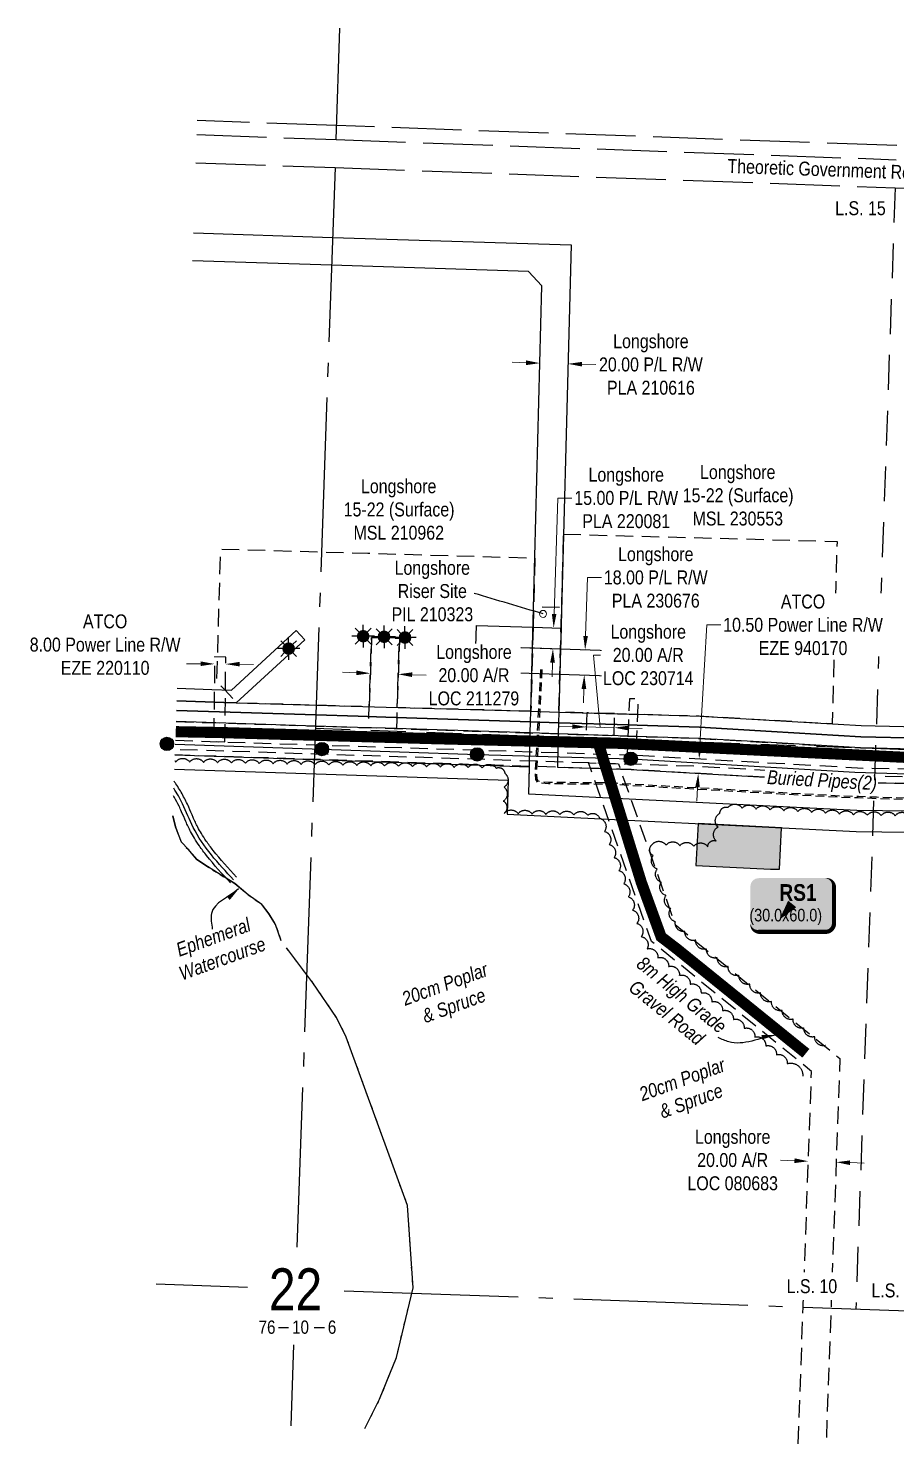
# Model space of a CAD drawing. Extents: x 343244 to 347193, y 6164130 to 6166989.
# Drawn here: x 344742 to 345364, y 6164146 to 6165161 of the extents above; entities that cross this region are included whole.
import ezdxf
from ezdxf.enums import TextEntityAlignment as Align

# ---------------------------------------------------------------- set-up
doc = ezdxf.new("R2010")
doc.units = 0
doc.header["$LTSCALE"] = 5
doc.header["$PDSIZE"] = 0.5
for name, pattern in [('0', [1, 1, 0]), ('foc-ACCESSROAD', [3.75, 2.5, -1.25]), ('foc-FLOWLINE', [3.75, 2.5, -1.25]), ('foc-LSD', [8, 5, -3]), ('foc-QUARTERLINE', [33, 25, -3, 2, -3]), ('foc-TOPO-ephemeral', [6.25, 3.125, -0.625, 0.625, -0.625, 0.625, -0.625]), ('foc-UNSURVEYED', [12.5, 10, -2.5]), ('foc-WHEELTRACKS', [2, 0.4, -1.6]), ('POWERLINE5', [7.8, 2.4, -0.6, 0.6, -0.6, 0.6, -0.6, 2.4]), ('UG_PIPE', [1.875, 1.25, -0.625])]:
    doc.linetypes.add(name, pattern=pattern)
doc.layers.get('Defpoints').update_dxf_attribs({"color": 9})
for name, color, linetype in [('10', 1, 'Continuous'), ('9', 3, 'Continuous'), ('AS-PIPE-UG', 44, 'UG_PIPE'), ('AS-PIPE-UG-T', 44, 'Continuous'), ('AS-POWER', 104, 'foc-POWER'), ('AS-POWER-EXISTING', 72, 'POWERLINE5'), ('AS-ROADS', 254, 'Continuous'), ('C-RW', 13, 'Continuous'), ('F-AR', 190, 'foc-ACCESSROAD'), ('F-EZE', 190, 'foc-FLOWLINE'), ('F-RW', 190, 'Continuous'), ('F-WS', 190, 'foc-ACCESSROAD'), ('F-WS-S', 190, 'Continuous'), ('L-QSEC', 8, 'foc-QUARTERLINE'), ('L-ROAD-T', 7, 'Continuous'), ('L-SECLBL', 7, 'Continuous'), ('L-SECTION-LSD', 7, 'foc-LSD'), ('L-USEC', 7, 'foc-UNSURVEYED'), ('P-TEMP-BLOCKS', 250, 'Continuous'), ('P-TEMP-H', 41, 'Continuous'), ('P-TEMP_LOG DECK', 46, 'Continuous'), ('T-BUSH', 110, '0'), ('T-BUSH-T', 110, 'Continuous'), ('T-DRAW', 143, 'foc-TOPO-ephemeral'), ('T-WATER-P3', 160, 'foc-WHEELTRACKS'), ('T-WATER-T', 170, 'Continuous')]:
    doc.layers.add(name, color=color, linetype=linetype)
for name, color, linetype, lineweight in [('AS-GENERAL', 48, 'Continuous', 18), ('F-AR-T', 190, 'Continuous', 9), ('F-EZE-T', 190, 'Continuous', 9), ('F-RW-T', 190, 'Continuous', 9), ('F-WS-T', 190, 'Continuous', 9)]:
    doc.layers.add(name, color=color, linetype=linetype, lineweight=lineweight)
doc.styles.add('100L', font='ARIALN.TTF', dxfattribs={"height": 11})
doc.styles.add('175L', font='ARIALN.TTF', dxfattribs={"height": 20})
doc.styles.add('80', font='ARIALN.TTF', dxfattribs={"height": 10})
doc.styles.add('80CG', font='ARIALN.TTF', dxfattribs={"height": 10})
doc.styles.add('80L', font='ARIALN.TTF', dxfattribs={"height": 10})
doc.styles.add('BOLD', font='ARIALNB.TTF')
doc.styles.add('foc-LtypeFont', font='ARIALN.TTF', dxfattribs={"height": 7.35})
doc.styles.add('SIMPLEX', font='ARIALN.TTF')
doc.linetypes.add('foc-POWER', pattern='A,6,-1,["P",foc-LtypeFont,S=0.2,R=0,X=-0.625,Y=-0.75],-1.24,4', length=12.24)
doc.linetypes.add('foc-TOPO-flowdirection-NOLINE', pattern='A,0,[">",foc-LtypeFont,S=0.3,R=0,X=0,Y=-0.945],-20,[">",foc-LtypeFont,S=0.3,R=0,X=0,Y=-0.945],0', length=20)
doc.dimstyles.new('Compass 5 000', dxfattribs={"dimscale": 5, "dimtxt": 9, "dimasz": 2, "dimexe": 0.2, "dimexo": 0.0625, "dimgap": 0.5, "dimtad": 0, "dimtih": 1, "dimtoh": 1, "dimzin": 0, "dimdsep": 46, "dimtxsty": '80CG', "dimcen": 0.1, "dimse1": 1, "dimse2": 1, "dimclrd": 256, "dimclrt": 256, "dimaunit": 1, "dimadec": 4, "dimazin": 0, "dimtfac": 0.06, "dimtofl": 0, "dimtmove": 0, "dimatfit": 1, "dimfxl": 0.2, "dimtolj": 1, "dimtzin": 0, "dimlwd": -1, "dimarcsym": 0})

# ---------------------------------------------------------------- blocks, each defined once
blk = doc.blocks.new('L-SECLBL')
at = {"layer": '9', "color": 7}
for p, q in [((-5.1, -27.8), (-12.3, -27.8)), ((20.7, -27.8), (13.5, -27.8))]:
    blk.add_line(p, q, dxfattribs=at)
at = {"layer": '10', "color": 2, "style": 'SIMPLEX'}
blk.add_attdef('SEC', text='', height=30, dxfattribs=at).set_placement((0, 0), align=Align.MIDDLE)
at = {"layer": '10', "color": 5, "style": '80L'}
blk.add_attdef('TWP', text='', height=9.5, dxfattribs=at).set_placement((-14.4, -27.4), align=Align.MIDDLE_RIGHT)
blk.add_attdef('RGE', text='', height=9.5, dxfattribs=at).set_placement((3.6, -27.4), align=Align.MIDDLE_CENTER)
blk.add_attdef('MER', text='', height=9.5, dxfattribs=at).set_placement((23.2, -27.4), align=Align.MIDDLE_LEFT)
blk = doc.blocks.new('POWERPOLE')
h = blk.add_hatch(color=255)
edge = h.paths.add_edge_path()
edge.add_arc((0, 0), 0.96, 0, 360)
at = {"linetype": 'Continuous'}
for p, q in [((0.68, -0.68), (-0.68, 0.68)), ((-0.68, -0.68), (0.68, 0.68))]:
    blk.add_line(p, q, dxfattribs=at)
blk.add_circle((0, 0), 0.96, dxfattribs=at)
blk = doc.blocks.new('*U450')
h = blk.add_hatch(color=191)
edge = h.paths.add_edge_path()
edge.add_line((-24, -20), (24, -20))
edge.add_arc((24, -14), 6, 270, 360)
edge.add_line((30, -14), (30, 12.5))
edge.add_arc((24, 12.5), 6, 0, 90)
edge.add_line((24, 18.5), (-24, 18.5))
edge.add_arc((-24, 12.5), 6, 90, 180)
edge.add_line((-30, 12.5), (-30, -14))
edge.add_arc((-24, -14), 6, 180, 270)
at = {"color": 250, "flags": 128}
blk.add_lwpolyline([(-24, -20, 3, 3, 0), (24, -20, 3, 3, 0.414214), (30, -14, 3, 3, 0), (30, 12.5, 3, 0, 0.414214), (24, 18.5, 0, 0, 0), (-24, 18.5, 0, 0, 0.414214), (-30, 12.5, 0, 0, 0), (-30, -14, 0, 3, 0.414214)], format="xyseb", close=True, dxfattribs=at)
at = {"flags": 128}
blk.add_lwpolyline([(-9.2, -11.3, 0, 7.5, 0), (0, 0, 0, 0, 0)], format="xyseb", dxfattribs=at)
at = {"color": 250}
for tag, p, height, style in [('TEMP_AREA_W1_001', (-9.2, 2.2), 12, 'BOLD'), ('ENTER_TEXT_001', (-30.7, -12.5), 9, '80')]:
    blk.add_attdef(tag, p, '', height=height, dxfattribs=dict(at, style=style))
blk = doc.blocks.new('*D565')
at = {"layer": 'Defpoints', "color": 0, "transparency": 16777216}
for p in [(345301.9, 6164358.7), (345321.9, 6164358), (345301.6, 6164349)]:
    blk.add_point(p, dxfattribs=at)
at = {"layer": 'F-AR-T', "transparency": 16777216}
for p, q in [((345291.6, 6164349.4), (345281.6, 6164349.8)), ((345331.6, 6164348), (345341.6, 6164347.6))]:
    blk.add_line(p, q, dxfattribs=at)
for points in [[(345291.7, 6164351.1), (345291.6, 6164347.7), (345301.6, 6164349)], [(345331.6, 6164349.6), (345331.5, 6164346.3), (345321.6, 6164348.3)]]:
    blk.add_solid(points, dxfattribs=at)
at = {"layer": 'F-AR-T', "transparency": 16777216, "insert": (345247.3, 6164349.8), "char_height": 10, "attachment_point": 5, "style": '80CG'}
blk.add_mtext('\\A1;Longshore\\P20.00 A/R\\PLOC 080683', dxfattribs=at)
blk = doc.blocks.new('*D726')
at = {"layer": 'Defpoints', "color": 0, "transparency": 16777216}
for p in [(344875.4, 6164705.6), (344875.4, 6164701.7), (344883.4, 6164701.6)]:
    blk.add_point(p, dxfattribs=at)
at = {"layer": 'F-EZE-T', "transparency": 16777216}
for p, q in [((344865.4, 6164705.7), (344855.4, 6164705.8)), ((344893.4, 6164705.4), (344903.4, 6164705.3))]:
    blk.add_line(p, q, dxfattribs=at)
for points in [[(344865.5, 6164707.4), (344865.4, 6164704.1), (344875.4, 6164705.6)], [(344893.5, 6164707.1), (344893.4, 6164703.8), (344883.4, 6164705.5)]]:
    blk.add_solid(points, dxfattribs=at)
at = {"layer": 'F-EZE-T', "transparency": 16777216, "insert": (344796.9, 6164719.4), "char_height": 10, "attachment_point": 5, "style": '80CG', "bg_fill": 3, "box_fill_scale": 1.1, "bg_fill_color": 256, "bg_fill_true_color": 13158600, "bg_fill_transparency": 0}
blk.add_mtext('\\A1;ATCO\\P8.00 Power Line R/W\\PEZE 220110', dxfattribs=at)
blk = doc.blocks.new('*D788')
at = {"layer": 'Defpoints', "color": 0, "transparency": 16777216}
for p in [(345223.2, 6164637.6), (345247.8, 6164636.2), (345247.2, 6164625.7)]:
    blk.add_point(p, dxfattribs=at)
at = {"layer": 'F-EZE-T', "transparency": 16777216}
for p, q in [((345223.8, 6164647.6), (345228.7, 6164733.6)), ((345228.7, 6164733.6), (345238.7, 6164733.6)), ((345222.1, 6164617.1), (345221.5, 6164607.1))]:
    blk.add_line(p, q, dxfattribs=at)
for points in [[(345222.1, 6164647.7), (345225.5, 6164647.5), (345223.2, 6164637.6)], [(345220.4, 6164617.2), (345223.7, 6164617), (345222.6, 6164627.1)]]:
    blk.add_solid(points, dxfattribs=at)
at = {"layer": 'F-EZE-T', "transparency": 16777216, "insert": (345297.8, 6164733.6), "char_height": 10, "attachment_point": 5, "style": '80CG', "bg_fill": 3, "box_fill_scale": 1.1, "bg_fill_color": 256, "bg_fill_true_color": 13158600, "bg_fill_transparency": 0}
blk.add_mtext('\\A1;ATCO\\P10.50 Power Line R/W\\PEZE 940170', dxfattribs=at)
blk = doc.blocks.new('*D863')
at = {"layer": 'Defpoints', "color": 0, "transparency": 16777216}
for p in [(345109, 6164924.3), (345129.1, 6164920.8), (345129.2, 6164923.7)]:
    blk.add_point(p, dxfattribs=at)
at = {"layer": 'F-RW-T', "transparency": 16777216}
for p, q in [((345099, 6164921.6), (345089, 6164921.9)), ((345139.1, 6164920.5), (345149.1, 6164920.3))]:
    blk.add_line(p, q, dxfattribs=at)
for points in [[(345099, 6164923.3), (345098.9, 6164919.9), (345109, 6164921.3)], [(345139.2, 6164922.2), (345139.1, 6164918.9), (345129.1, 6164920.8)]]:
    blk.add_solid(points, dxfattribs=at)
at = {"layer": 'F-RW-T', "transparency": 16777216, "insert": (345188.6, 6164920.3), "char_height": 10, "attachment_point": 5, "style": '80CG'}
blk.add_mtext('\\A1;Longshore\\P20.00 P/L R/W\\PPLA 210616', dxfattribs=at)
blk = doc.blocks.new('*D864')
at = {"layer": 'Defpoints', "color": 0, "transparency": 16777216}
for p in [(345118.8, 6164731.4), (345118.3, 6164716.4), (345118.3, 6164716.4)]:
    blk.add_point(p, dxfattribs=at)
at = {"layer": 'F-RW-T', "transparency": 16777216}
for p, q in [((345119.1, 6164741.4), (345121.8, 6164824.6)), ((345121.8, 6164824.6), (345131.8, 6164824.6)), ((345118, 6164706.4), (345117.7, 6164696.4))]:
    blk.add_line(p, q, dxfattribs=at)
for points in [[(345117.5, 6164741.5), (345120.8, 6164741.3), (345118.8, 6164731.4)], [(345116.3, 6164706.5), (345119.7, 6164706.4), (345118.3, 6164716.4)]]:
    blk.add_solid(points, dxfattribs=at)
at = {"layer": 'F-RW-T', "transparency": 16777216, "insert": (345170.9, 6164824.6), "char_height": 10, "attachment_point": 5, "style": '80CG'}
blk.add_mtext('\\A1;Longshore\\P15.00 P/L R/W\\PPLA 220081 ', dxfattribs=at)
blk = doc.blocks.new('GAS')
h = blk.add_hatch(color=255)
h.dxf.hatch_style = 1
edge = h.paths.add_edge_path()
edge.add_arc((0, 0), 0.9, 0, 360)
for p, q in [((-0.81, 0), (-1.62, 0)), ((-0.57, 0.57), (-1.14, 1.14)), ((0, 0.81), (0, 1.62)), ((0.57, 0.57), (1.14, 1.14)), ((1.62, 0), (0.81, 0)), ((-0.57, -0.57), (-1.14, -1.14)), ((0, -0.81), (0, -1.62)), ((1.14, -1.14), (0.57, -0.57))]:
    blk.add_line(p, q)
blk.add_circle((0, 0), 0.8)
blk = doc.blocks.new('*D513')
at = {"layer": 'Defpoints', "color": 0, "transparency": 16777216}
for p in [(344987.7, 6164713.1), (345007.7, 6164712.4), (345007.3, 6164698.2)]:
    blk.add_point(p, dxfattribs=at)
at = {"layer": 'F-AR-T', "transparency": 16777216}
for p, q in [((344977.3, 6164699.3), (344967.3, 6164699.6)), ((345017.3, 6164697.9), (345027.2, 6164697.5))]:
    blk.add_line(p, q, dxfattribs=at)
for points in [[(344977.3, 6164700.9), (344977.2, 6164697.6), (344987.3, 6164698.9)], [(345017.3, 6164699.6), (345017.2, 6164696.2), (345007.3, 6164698.2)]]:
    blk.add_solid(points, dxfattribs=at)
at = {"layer": 'F-AR-T', "transparency": 16777216, "insert": (345061.6, 6164697.5), "char_height": 10, "attachment_point": 5, "style": '80CG', "bg_fill": 3, "box_fill_scale": 1.1, "bg_fill_color": 256, "bg_fill_true_color": 13158600, "bg_fill_transparency": 0}
blk.add_mtext('\\A1;Longshore\\P20.00 A/R\\PLOC 211279', dxfattribs=at)
blk = doc.blocks.new('*D514')
at = {"layer": 'Defpoints', "color": 0, "transparency": 16777216}
for p in [(345142.5, 6164667.6), (345162.5, 6164667.1), (345162.3, 6164659.9)]:
    blk.add_point(p, dxfattribs=at)
at = {"layer": 'F-AR-T', "transparency": 16777216}
for p, q in [((345152.3, 6164660.1), (345147.4, 6164712)), ((345147.4, 6164712), (345152.4, 6164712)), ((345132.3, 6164660.7), (345122.3, 6164660.9)), ((345142.3, 6164660.4), (345162.3, 6164659.9)), ((345172.3, 6164659.6), (345182.3, 6164659.4))]:
    blk.add_line(p, q, dxfattribs=at)
for points in [[(345132.3, 6164662.3), (345132.2, 6164659), (345142.3, 6164660.4)], [(345172.3, 6164661.3), (345172.2, 6164658), (345162.3, 6164659.9)]]:
    blk.add_solid(points, dxfattribs=at)
at = {"layer": 'F-AR-T', "transparency": 16777216, "insert": (345186.7, 6164712), "char_height": 10, "attachment_point": 5, "style": '80CG', "bg_fill": 3, "box_fill_scale": 1.1, "bg_fill_color": 256, "bg_fill_true_color": 13158600, "bg_fill_transparency": 0}
blk.add_mtext('\\A1;Longshore\\P20.00 A/R\\PLOC 230714', dxfattribs=at)
blk = doc.blocks.new('*D515')
at = {"layer": 'Defpoints', "color": 0, "transparency": 16777216}
for p in [(345140.4, 6164715.7), (345141.4, 6164715.7), (345139.9, 6164697.7)]:
    blk.add_point(p, dxfattribs=at)
at = {"layer": 'F-RW-T', "transparency": 16777216}
for p, q in [((345141.7, 6164725.7), (345143.1, 6164767.6)), ((345143.1, 6164767.6), (345153.1, 6164767.6)), ((345140.5, 6164687.7), (345140.2, 6164677.7))]:
    blk.add_line(p, q, dxfattribs=at)
for points in [[(345140.1, 6164725.7), (345143.4, 6164725.6), (345141.4, 6164715.7)], [(345138.8, 6164687.7), (345142.2, 6164687.6), (345140.8, 6164697.7)]]:
    blk.add_solid(points, dxfattribs=at)
at = {"layer": 'F-RW-T', "transparency": 16777216, "insert": (345192.1, 6164767.6), "char_height": 10, "attachment_point": 5, "style": '80CG'}
blk.add_mtext('\\A1;Longshore\\P18.00 P/L R/W\\PPLA 230676', dxfattribs=at)

msp = doc.modelspace()

# ---------------------------------------------------------------- hatches: boundary and pattern name
at = {"layer": 'P-TEMP-H'}
h = msp.add_hatch(color=256, dxfattribs=at)
h.dxf.hatch_style = 1
h.paths.add_polyline_path([(345220.953, 6164561.131), (345274.482, 6164558.47), (345280.874, 6164558.358), (345282.353, 6164588.108), (345222.442, 6164591.087)])

# ---------------------------------------------------------------- linework, layer by layer
at = {"layer": 'AS-PIPE-UG', "flags": 128}
for points in [[(345109.369, 6164701.626), (345106.098, 6164639.201), (345105.455, 6164629.127), (345105.726, 6164622.671), (345106.985, 6164620.884), (345109.887, 6164620.336), (345115.07, 6164619.873), (345159.448, 6164619.461), (345323.843, 6164610.108), (345337.465, 6164609.818), (345350.579, 6164609.202), (345421.543, 6164607.25), (345508.121, 6164605.761), (345602.518, 6164597.945), (345620.97, 6164597.53), (345754.544, 6164604.221), (345777.538, 6164603.396)], [(345110.368, 6164701.574), (345107.096, 6164639.143), (345106.456, 6164629.116), (345106.713, 6164623.007), (345107.569, 6164621.791), (345110.025, 6164621.327), (345115.119, 6164620.872), (345159.481, 6164620.46), (345323.882, 6164611.107), (345337.499, 6164610.817), (345350.616, 6164610.201), (345421.565, 6164608.25), (345508.171, 6164606.76), (345602.571, 6164598.944), (345620.956, 6164598.53), (345754.537, 6164605.222), (345777.574, 6164604.395), (345849.179, 6164602.679), (345850.937, 6164602.444)]]:
    msp.add_lwpolyline(points, dxfattribs=at)
at = {"layer": 'AS-POWER', "flags": 128}
msp.add_lwpolyline([(344847.278, 6164648.097), (344952.513, 6164644.566), (345063.891, 6164640.749), (345174.191, 6164637.614), (345334.966, 6164627.931), (345502.79, 6164622.644), (345620.021, 6164611.619)], dxfattribs=at)
at = {"layer": 'AS-ROADS', "const_width": 7.998, "flags": 128}
for points in [[(344847.593, 6164657.033), (344881.088, 6164656.378), (345031.174, 6164652.074), (345164.793, 6164648.736), (345380.23, 6164638.186)], [(345150.765, 6164649.087), (345181.719, 6164548.987), (345195.936, 6164509.934), (345207.405, 6164501.138), (345299.848, 6164426.414)], [(345181.719, 6164548.987), (345153.809, 6164639.243)]]:
    msp.add_lwpolyline(points, dxfattribs=at)
at = {"layer": 'Defpoints', "color": 4}
msp.add_open_spline([(344889.083, 6164550.746), (344878.123, 6164562.553), (344862.911, 6164578.941), (344853.636, 6164603.744), (344848.526, 6164612.905), (344846.164, 6164616.506)], degree=3, knots=[0, 0, 0, 0, 47.56050515, 66.01108557, 78.89977751, 78.89977751, 78.89977751, 78.89977751], dxfattribs=at)
at = {"layer": 'Defpoints'}
for points, knots in [([(344891.281, 6164552.786), (344885.409, 6164559.113), (344879.591, 6164565.385), (344872.678, 6164574.13), (344871.014, 6164576.355), (344868.228, 6164580.378), (344867.068, 6164582.158), (344865.047, 6164585.502), (344864.166, 6164587.058), (344862.749, 6164589.762), (344862.189, 6164590.9), (344861.096, 6164593.222), (344860.566, 6164594.404), (344858.99, 6164597.992), (344857.961, 6164600.443), (344856.23, 6164604.341), (344855.569, 6164605.784), (344854.173, 6164608.647), (344853.442, 6164610.064), (344851.148, 6164614.263), (344849.484, 6164616.994), (344847.241, 6164620.276), (344846.795, 6164620.909), (344846.341, 6164621.538)], [0, 0, 0, 0, 25.49070177, 25.49070177, 34.03383785, 34.03383785, 40.63930331, 40.63930331, 46.22984107, 46.22984107, 50.20056809, 50.20056809, 54.17129512, 54.17129512, 62.11274917, 62.11274917, 66.74574625, 66.74574625, 71.37874333, 71.37874333, 80.6447375, 80.6447375, 82.885502, 82.885502, 82.885502, 82.885502]), ([(344886.885, 6164548.705), (344881.014, 6164555.03), (344875.089, 6164561.409), (344867.94, 6164570.449), (344866.228, 6164572.737), (344863.327, 6164576.914), (344862.107, 6164578.779), (344860.002, 6164582.245), (344859.097, 6164583.83), (344857.62, 6164586.615), (344857.026, 6164587.802), (344855.892, 6164590.181), (344855.35, 6164591.374), (344853.766, 6164594.952), (344852.765, 6164597.332), (344851.149, 6164601.014), (344850.549, 6164602.347), (344848.909, 6164605.799), (344847.82, 6164607.898), (344846.43, 6164610.346), (344846.203, 6164610.737), (344845.974, 6164611.127)], [0, 0, 0, 0, 25.48148914, 25.48148914, 33.88502823, 33.88502823, 40.43462896, 40.43462896, 45.7815844, 45.7815844, 49.64155332, 49.64155332, 53.50152225, 53.50152225, 61.2214601, 61.2214601, 65.68482719, 65.68482719, 72.98643868, 72.98643868, 74.38504622, 74.38504622, 74.38504622, 74.38504622])]:
    msp.add_open_spline(points, degree=3, knots=knots, dxfattribs=at)
at = {"layer": 'F-AR', "flags": 128}
for points in [[(345123.746, 6164716.243), (345103.633, 6164716.896), (345104.414, 6164746.848), (345124.532, 6164746.234), (345123.746, 6164716.243)], [(344998.071, 6164659.462), (344986.006, 6164659.849), (344986.209, 6164666.929), (344986.235, 6164667.847), (344986.437, 6164674.923), (344988.144, 6164724.606), (345008.148, 6164723.985), (345006.429, 6164674.35), (345006.226, 6164667.204), (345006.202, 6164666.36), (345006, 6164659.207), (344998.071, 6164659.462)]]:
    msp.add_lwpolyline(points, close=True, dxfattribs=at)
for points in [[(344847.849, 6164664.289), (344947.773, 6164661.081), (344978.091, 6164660.107), (344998.072, 6164659.466), (345172.34, 6164653.865), (345178.335, 6164653.672), (345223.143, 6164652.234), (345274.922, 6164649.183), (345338.924, 6164645.413), (345424.77, 6164643.408), (345501.249, 6164641.626), (345507.249, 6164641.485), (345717.737, 6164636.585), (345723.739, 6164636.445), (345752.07, 6164635.786), (345782.232, 6164635.082), (345782.233, 6164635.082)], [(345781.528, 6164614.979), (345781.526, 6164614.979), (345751.365, 6164615.682), (345633.984, 6164618.414), (345606.695, 6164619.05), (345338.097, 6164625.311), (345222.228, 6164632.139), (345165.315, 6164633.966), (345143.865, 6164634.654), (344997.425, 6164639.361), (344977.444, 6164640.003), (344947.064, 6164640.979), (344847.14, 6164644.19)], [(345294.373, 6164146.465), (345297.868, 6164244.374), (345303.903, 6164413.416), (345251.406, 6164456.059), (345189.007, 6164506.695), (345152.443, 6164610.34), (345145.243, 6164630.752), (345143.865, 6164634.655), (345165.315, 6164633.966), (345166.692, 6164630.062), (345174.06, 6164609.176), (345205.988, 6164518.669), (345264.01, 6164471.585), (345324.244, 6164422.656), (345317.854, 6164243.658), (345314.359, 6164145.764)]]:
    msp.add_lwpolyline(points, dxfattribs=at)
at = {"layer": 'F-EZE', "flags": 128}
msp.add_lwpolyline([(344882.834, 6164649.864), (344883.496, 6164710.525), (344875.498, 6164710.612), (344874.837, 6164649.951)], close=True, dxfattribs=at)
for points in [[(344847.375, 6164650.835), (344947.299, 6164647.621), (345101.697, 6164642.655), (345121.799, 6164642.009), (345171.771, 6164640.402), (345172.34, 6164653.865), (345172.677, 6164661.857), (345173.006, 6164669.652), (345173.48, 6164680.865), (345179.473, 6164680.611), (345179.003, 6164669.483), (345178.673, 6164661.664), (345178.335, 6164653.672), (345177.764, 6164640.137), (345340.979, 6164630.934), (345500.589, 6164628.909), (345501.249, 6164641.626), (345501.664, 6164649.617), (345502.078, 6164657.607), (345502.652, 6164668.663), (345508.643, 6164668.353), (345508.078, 6164657.468), (345507.664, 6164649.477), (345507.249, 6164641.486), (345506.579, 6164628.586), (345606.696, 6164619.052), (345622.08, 6164617.588), (345638.333, 6164618.313), (345718.162, 6164621.876), (345717.786, 6164636.591), (345717.611, 6164644.592), (345717.472, 6164652.597), (345717.422, 6164661.057), (345723.419, 6164661.171), (345723.474, 6164652.457), (345723.613, 6164644.452), (345723.788, 6164636.451), (345724.16, 6164621.981), (345751.557, 6164621.162), (345781.711, 6164620.26), (345781.713, 6164620.26)], [(345781.345, 6164609.763), (345781.344, 6164609.763), (345751.189, 6164610.664), (345746.232, 6164610.812), (345721.135, 6164611.562), (345623.929, 6164605.29), (345623.894, 6164602.044), (345617.897, 6164602.108), (345617.931, 6164605.355), (345503.046, 6164618.379), (345343.615, 6164620.343), (345343.515, 6164617.281), (345337.52, 6164617.475), (345337.619, 6164620.538), (345174.326, 6164629.817), (345166.692, 6164630.062), (345145.243, 6164630.752), (345121.524, 6164631.508), (345101.424, 6164632.161), (344946.929, 6164637.13), (344847.005, 6164640.343)]]:
    msp.add_lwpolyline(points, dxfattribs=at)
at = {"layer": 'F-RW', "flags": 128}
for points in [[(344860.205, 6165014.67), (344960.131, 6165011.516), (345131.348, 6165006.112), (345122.561, 6164671.078), (345122.362, 6164663.472), (345122.152, 6164655.478), (345121.799, 6164642.009), (345121.625, 6164635.369), (345121.524, 6164631.508), (345145.243, 6164630.752), (345166.692, 6164630.062), (345174.326, 6164629.817), (345337.619, 6164620.538), (345340.344, 6164620.383), (345343.615, 6164620.343), (345503.046, 6164618.379), (345617.931, 6164605.355), (345620.472, 6164605.067), (345623.929, 6164605.29), (345721.135, 6164611.562), (345746.232, 6164610.812), (345751.189, 6164610.664), (345781.344, 6164609.763), (345781.345, 6164609.763)], [(345780.648, 6164589.892), (345780.647, 6164589.892), (345750.49, 6164590.735), (345720.356, 6164591.577), (345616.747, 6164584.864), (345501.93, 6164598.392), (345336.353, 6164600.439), (345100.902, 6164612.144), (345101.424, 6164632.161), (345101.524, 6164636.015), (345101.697, 6164642.655), (345102.048, 6164656.124), (345102.257, 6164664.118), (345102.453, 6164671.647), (345110.409, 6164976.756), (345100.73, 6164987.066), (344959.426, 6164991.526), (344859.5, 6164994.681)], [(344848.691, 6164688.178), (344873.467, 6164687.273), (344887.521, 6164686.76), (344934.12, 6164729.661), (344940.21, 6164722.99), (344890.891, 6164677.632), (344882.125, 6164677.953), (344848.374, 6164679.191)], [(344848.374, 6164679.191), (344882.125, 6164677.953), (344890.891, 6164677.632), (344948.3, 6164676.009), (344998.63, 6164674.584), (345102.453, 6164671.647), (345122.561, 6164671.078), (345173.006, 6164669.652), (345179.003, 6164669.483), (345223.871, 6164668.215), (345339.582, 6164661.398), (345502.078, 6164657.607), (345508.078, 6164657.468), (345717.472, 6164652.597), (345723.474, 6164652.457), (345752.631, 6164651.773), (345782.792, 6164651.07), (345782.793, 6164651.07)], [(345782.233, 6164635.082), (345782.232, 6164635.082), (345752.07, 6164635.786), (345723.739, 6164636.445), (345717.737, 6164636.585), (345507.249, 6164641.487), (345501.249, 6164641.626), (345424.77, 6164643.409), (345338.924, 6164645.413), (345274.922, 6164649.183), (345223.143, 6164652.234), (345178.335, 6164653.672), (345172.34, 6164653.865), (345122.152, 6164655.478), (345102.048, 6164656.124), (344998.072, 6164659.466), (344978.091, 6164660.107), (344947.774, 6164661.081), (344847.849, 6164664.29)], [(344848.131, 6164672.283), (344948.056, 6164669.075), (344978.386, 6164668.1), (344998.367, 6164667.457), (345102.257, 6164664.118), (345122.362, 6164663.472), (345172.677, 6164661.857), (345178.673, 6164661.664), (345223.507, 6164660.225), (345275.196, 6164657.179), (345339.254, 6164653.405), (345425.044, 6164651.405), (345501.664, 6164649.618), (345507.664, 6164649.478), (345717.586, 6164644.589), (345723.588, 6164644.449), (345752.35, 6164643.78), (345782.512, 6164643.077), (345782.513, 6164643.077)], [(345782.513, 6164643.077), (345782.512, 6164643.077), (345752.351, 6164643.78), (345723.613, 6164644.452), (345717.611, 6164644.592), (345507.664, 6164649.477), (345501.664, 6164649.617), (345425.044, 6164651.403), (345339.254, 6164653.405), (345275.196, 6164657.178), (345223.507, 6164660.225), (345178.673, 6164661.664), (345172.677, 6164661.857), (345122.362, 6164663.472), (345102.257, 6164664.118), (344998.367, 6164667.457), (344978.386, 6164668.099), (344948.055, 6164669.075), (344848.131, 6164672.283)]]:
    msp.add_lwpolyline(points, dxfattribs=at)
for points in [[(345103.633, 6164716.889), (345062.853, 6164718.195), (345063.333, 6164733.183), (345104.024, 6164731.879), (345124.155, 6164731.234), (345123.746, 6164716.243), (345103.633, 6164716.889)], [(345058.041, 6164700.344), (345158.896, 6164697.112), (345159.472, 6164715.101), (345058.617, 6164718.33)]]:
    msp.add_lwpolyline(points, close=True, dxfattribs=at)
at = {"layer": 'F-WS', "flags": 128}
for points in [[(345125.907, 6164798.647), (345322.176, 6164793.5), (345318.744, 6164662.625), (345223.265, 6164668.073), (345122.561, 6164671.078)], [(345104.024, 6164731.879), (345103.632, 6164716.89), (345102.452, 6164671.644), (345006.429, 6164674.35), (345008.148, 6164723.985), (344988.144, 6164724.606), (344986.437, 6164674.929), (344948.3, 6164676.009), (344891.725, 6164677.608), (344891.324, 6164678.03), (344882.896, 6164686.929), (344877.069, 6164693.081), (344879.825, 6164788.026), (344952.177, 6164785.948), (344985.504, 6164784.99), (345105.319, 6164781.571), (345104.414, 6164746.848), (345104.024, 6164731.879)]]:
    msp.add_lwpolyline(points, close=True, dxfattribs=at)
at = {"layer": 'F-WS'}
msp.add_lwpolyline([(345142.141, 6164654.954), (345162.129, 6164654.43), (345162.538, 6164670.03), (345142.55, 6164670.554)], close=True, dxfattribs=at)
at = {"layer": 'L-QSEC'}
for p, q in [((344962.601, 6165081.58), (344965.417, 6165161.394)), ((344961.893, 6165061.482), (344934.597, 6164287.416)), ((344833.628, 6164261.007), (344899.108, 6164258.664)), ((344968.338, 6164256.186), (345737.789, 6164228.649)), ((344932.13, 6164217.47), (344930.077, 6164159.246))]:
    msp.add_line(p, q, dxfattribs=at)
at = {"layer": 'L-USEC'}
for p, q in [((344962.956, 6165091.63), (344863.044, 6165095.201)), ((344962.956, 6165091.63), (344863.044, 6165095.201)), ((345365.003, 6165077.261), (344962.956, 6165091.63)), ((345365.003, 6165077.261), (344962.956, 6165091.63)), ((344862.69, 6165085.151), (344962.611, 6165081.579)), ((344862.69, 6165085.151), (344962.611, 6165081.579)), ((344962.611, 6165081.579), (345364.661, 6165067.21)), ((344962.611, 6165081.579), (345364.661, 6165067.21)), ((344861.981, 6165065.051), (344961.893, 6165061.48)), ((344861.981, 6165065.051), (344961.893, 6165061.48)), ((344961.893, 6165061.48), (345363.943, 6165047.111)), ((344961.893, 6165061.48), (345363.943, 6165047.111)), ((345363.943, 6165047.111), (345765.993, 6165032.742)), ((345363.943, 6165047.111), (345765.993, 6165032.742))]:
    msp.add_line(p, q, dxfattribs=at)
at = {"layer": 'P-TEMP_LOG DECK'}
msp.add_lwpolyline([(345220.953, 6164561.131), (345274.482, 6164558.47), (345280.874, 6164558.358), (345282.353, 6164588.108), (345222.442, 6164591.087), (345220.953, 6164561.131)], close=True, dxfattribs=at)
at = {"layer": 'T-BUSH', "flags": 128}
for points in [[(344846.86, 6164636.242, -0.04512025), (344847.552, 6164635.388, -0.52056705), (344857.548, 6164635.191, -0.52056705), (344867.543, 6164634.993, -0.52056705), (344877.539, 6164634.796, -0.52056705), (344887.535, 6164634.599, -0.52056705), (344897.53, 6164634.401, -0.52056705), (344907.526, 6164634.204, -0.52056705), (344917.521, 6164634.007, -0.52056705), (344927.517, 6164633.81, -0.52056705), (344937.513, 6164633.612, -0.52056705), (344947.508, 6164633.415, -0.52056705), (344957.504, 6164633.218, -0.52056705), (344967.499, 6164633.02, -0.52056705), (344977.495, 6164632.823, -0.52056705), (344987.491, 6164632.626, -0.52056705), (344997.486, 6164632.428, -0.52056705), (345007.482, 6164632.231, -0.52056705), (345017.477, 6164632.034, -0.52056705), (345027.473, 6164631.837, -0.52056705), (345037.469, 6164631.639, -0.52056705), (345047.464, 6164631.442, -0.52056705), (345057.46, 6164631.245, -0.52056705), (345067.455, 6164631.047, -0.52056705), (345077.451, 6164630.85, -0.52056705), (345083.765, 6164627.237, -0.52056705), (345083.213, 6164617.255, -0.52056705), (345082.66, 6164607.273, -0.52056705), (345083.3, 6164598.394, -0.52056705), (345093.295, 6164598.181, -0.52056705), (345103.291, 6164597.967, -0.52056705), (345113.286, 6164597.753, -0.52056705), (345123.281, 6164597.539, -0.52056705), (345133.276, 6164597.326, -0.52056705), (345143.272, 6164597.112, -0.52056705), (345151.854, 6164594.919, -0.52056705), (345155.304, 6164585.535, -0.52056705), (345158.753, 6164576.152, -0.52056705), (345162.202, 6164566.768, -0.52056705), (345165.652, 6164557.384, -0.52056705), (345169.101, 6164548.001, -0.52056705), (345172.429, 6164538.575, -0.52056705), (345175.515, 6164529.066, -0.52056705), (345178.601, 6164519.556, -0.52056705), (345181.688, 6164510.047, -0.52056705), (345185.874, 6164501.29, -0.52056705), (345193.614, 6164494.962, -0.52056705), (345201.354, 6164488.634, -0.52056705), (345209.094, 6164482.306, -0.52056705), (345216.834, 6164475.978, -0.52056705), (345224.574, 6164469.65, -0.52056705), (345232.314, 6164463.322, -0.52056705), (345240.054, 6164456.994, -0.52056705), (345247.794, 6164450.666, -0.52056705), (345255.534, 6164444.338, -0.52056705), (345263.274, 6164438.01, -0.52056705), (345271.014, 6164431.682, -0.52056705), (345278.754, 6164425.354, -0.52056705), (345286.494, 6164419.026, -0.52056705), (345297.618, 6164409.931)], [(345313.994, 6164432.028, -0.52056705), (345306.223, 6164438.318, -0.52056705), (345298.452, 6164444.608, -0.52056705), (345290.681, 6164450.898, -0.52056705), (345282.91, 6164457.188, -0.52056705), (345275.139, 6164463.478, -0.52056705), (345267.368, 6164469.768, -0.52056705), (345259.597, 6164476.057, -0.52056705), (345251.826, 6164482.347, -0.52056705), (345244.055, 6164488.637, -0.52056705), (345236.284, 6164494.927, -0.52056705), (345228.513, 6164501.217, -0.52056705), (345220.742, 6164507.507, -0.52056705), (345212.971, 6164513.797, -0.52056705), (345206.185, 6164520.786, -0.52056705), (345202.811, 6164530.197, -0.52056705), (345199.437, 6164539.608, -0.52056705), (345196.137, 6164549.043, -0.52056705), (345193.177, 6164558.593, -0.52056705), (345190.217, 6164568.142, -0.52056705), (345189.432, 6164576.022, -0.52056705), (345199.422, 6164575.63, -0.52056705), (345209.412, 6164575.238, -0.52056705), (345219.402, 6164574.846, -0.52056705), (345229.392, 6164574.454, -0.52056705), (345235.485, 6164578.689, -0.52056705), (345236.799, 6164588.6, -0.52056705), (345238.113, 6164598.511, -0.52056705), (345244.111, 6164602.743, -0.52056705), (345254.09, 6164602.146, -0.52056705), (345264.07, 6164601.549, -0.52056705), (345274.05, 6164600.952, -0.52056705), (345284.029, 6164600.356, -0.52056705), (345294.009, 6164599.759, -0.52056705), (345303.989, 6164599.162, -0.52056705), (345313.969, 6164598.565, -0.52056705), (345323.948, 6164597.968, -0.52056705), (345333.928, 6164597.372, -0.52056705), (345343.918, 6164597.05, -0.52056705), (345353.914, 6164596.879, -0.52056705), (345363.911, 6164596.709, -0.52056705), (345373.907, 6164596.538, -0.52056705), (345383.903, 6164596.368, -0.52056705), (345393.899, 6164596.197, -0.52056705), (345403.895, 6164596.026, -0.52056705), (345413.891, 6164595.856, -0.52056705), (345417.206, 6164588.396, -0.52056705), (345425.959, 6164586.657, -0.52056705), (345435.948, 6164586.231, -0.52056705), (345445.936, 6164585.805, -0.52056705), (345447.622, 6164595.153, -0.52056705), (345457.619, 6164595.036, -0.52056705), (345467.616, 6164594.918, -0.52056705), (345477.613, 6164594.8, -0.52056705), (345487.61, 6164594.683, -0.52056705), (345497.607, 6164594.565, -0.52056705), (345507.603, 6164594.447, -0.52056705), (345517.594, 6164594.22, -0.52056705), (345527.543, 6164593.235, -0.52056705), (345537.492, 6164592.249, -0.52056705), (345547.441, 6164591.264, -0.52056705), (345557.39, 6164590.279, -0.52056705), (345567.339, 6164589.293, -0.52056705), (345577.287, 6164588.308, -0.52056705), (345587.236, 6164587.323, -0.52056705), (345597.185, 6164586.337, -0.52056705), (345606.721, 6164585.807, -0.52056705), (345606.689, 6164595.805, -0.52056705), (345606.657, 6164605.802, -0.52056705), (345615.889, 6164606.227, -0.52056705), (345625.88, 6164605.867, -0.52056705), (345635.871, 6164605.508, -0.52056705), (345645.862, 6164605.148, -0.52056705), (345655.853, 6164604.788, -0.52056705), (345665.844, 6164604.429, -0.52056705), (345675.821, 6164604.37, -0.52056705), (345685.739, 6164605.629, -0.52056705), (345695.657, 6164606.888, -0.52056705), (345705.575, 6164608.147, -0.52056705), (345715.512, 6164609.165, -0.52056705), (345725.505, 6164609.497, -0.52056705), (345735.497, 6164609.829, -0.52056705), (345745.489, 6164610.161, -0.52056705), (345747.695, 6164604.278, -0.52056705), (345747.746, 6164594.645, -0.52056705), (345750.563, 6164585.052, -0.52056705), (345756.932, 6164580.633, -0.52056705), (345766.896, 6164581.447, -0.52056705), (345776.86, 6164582.262, -0.52056705), (345786.825, 6164583.077, -0.52056705), (345796.789, 6164583.891, -0.52056705), (345806.753, 6164584.706, -0.52056705), (345816.718, 6164585.52, -0.52056705), (345826.682, 6164586.335, -0.52056705), (345836.646, 6164587.15, -0.52056705), (345846.217, 6164586.943, -0.17933997), (345850.362, 6164586.047, -0.17933997)]]:
    msp.add_lwpolyline(points, format="xyb", dxfattribs=at)
at = {"layer": 'T-DRAW', "linetype": 'foc-TOPO-flowdirection-NOLINE', "flags": 128}
msp.add_lwpolyline([(344923.228, 6164507.044), (344919.122, 6164518.677), (344914.425, 6164526.393), (344909.393, 6164533.102), (344899.665, 6164540.147), (344889.936, 6164548.198), (344879.537, 6164554.572), (344870.479, 6164560.275), (344862.763, 6164565.307), (344856.389, 6164572.687), (344851.693, 6164577.719), (344847.332, 6164588.79), (344845.461, 6164596.583)], dxfattribs=at)
at = {"layer": 'T-DRAW', "flags": 128}
msp.add_lwpolyline([(344845.461, 6164596.583), (344847.332, 6164588.79), (344851.693, 6164577.719), (344856.389, 6164572.687), (344862.763, 6164565.307), (344870.479, 6164560.275), (344879.537, 6164554.572), (344889.936, 6164548.198), (344899.665, 6164540.147), (344909.393, 6164533.102), (344914.425, 6164526.393), (344919.122, 6164518.677), (344923.228, 6164507.044)], dxfattribs=at)
at = {"layer": 'T-WATER-P3', "flags": 128}
msp.add_lwpolyline([(344983.4, 6164157.375), (344993.925, 6164178.423), (345005.91, 6164208.386), (345017.896, 6164258.323), (345013.901, 6164317.248), (344969.957, 6164438.094), (344962.966, 6164452.076), (344945.987, 6164477.043), (344923.228, 6164507.044)], dxfattribs=at)
at = {"layer": 'T-WATER-P3', "linetype": 'foc-TOPO-flowdirection-NOLINE', "flags": 128}
msp.add_lwpolyline([(344983.4, 6164157.375), (344993.925, 6164178.423), (345005.91, 6164208.386), (345017.896, 6164258.323), (345013.901, 6164317.248), (344969.957, 6164438.094), (344962.966, 6164452.076), (344945.987, 6164477.043), (344927.27, 6164501.716)], dxfattribs=at)

# ---------------------------------------------------------------- block references
at = {"layer": 'AS-POWER-EXISTING', "color": 3, "xscale": 5.000000000000045, "yscale": 5.000000000000045, "zscale": 5.000000000000045}
for p in [(344841.261, 6164648.299), (344952.513, 6164644.566), (345063.891, 6164640.749), (345174.191, 6164637.614)]:
    msp.add_blockref('POWERPOLE', p, dxfattribs=at)
at = {"layer": 'F-WS-S', "color": 1, "xscale": 4.998775, "yscale": 4.998775, "zscale": 4.998775}
msp.add_blockref('GAS', (344928.586, 6164716.599), dxfattribs=at)
at = {"layer": 'L-SECLBL', "xscale": 0.999755, "yscale": 0.999755, "zscale": 0.999755}
msp.add_blockref('L-SECLBL', (344933.54, 6164257.432), dxfattribs=at).add_auto_attribs({'SEC': '22', 'TWP': '76', 'RGE': '10', 'MER': '6'})
at = {"layer": 'P-TEMP-BLOCKS', "xscale": 0.999755, "yscale": 0.999755, "zscale": 0.999755}
msp.add_blockref('*U450', (345290.013, 6164533.506), dxfattribs=at).add_auto_attribs({'TEMP_AREA_W1_001': 'RS1', 'ENTER_TEXT_001': '(30.0x60.0)'})

# ---------------------------------------------------------------- texts
at = {"layer": 'AS-GENERAL', "insert": (345183.351, 6164497.046), "char_height": 9.99755, "attachment_point": 1, "rotation": 320.940728, "style": '100L'}
msp.add_mtext_dynamic_manual_height_columns('\\pi0.48571;{\\fArial Narrow|b0|i1|c0|p34;8m High Grade \\P\\pi6.8757;Gravel Road}', width=77.49427, gutter_width=55, heights=[0], dxfattribs=at)
at = {"layer": 'F-WS-T', "char_height": 9.99755, "attachment_point": 1, "style": '175L'}
for s, insert in [('\\pi14.356;Longshore\\P\\pi1.9377;15-22 (Surface)\\P\\pi8.9857;MSL 230553', (345209.506, 6164848.213)), ('\\pi14.356;Longshore\\P\\pi1.9377;15-22 (Surface)\\P\\pi9.0164;MSL 210962', (344966.161, 6164838.059))]:
    msp.add_mtext_dynamic_manual_height_columns(s, width=81.52341, gutter_width=100.025, heights=[0], dxfattribs=dict(at, insert=insert))
at = {"layer": 'L-ROAD-T', "style": '80L'}
msp.add_text('Theoretic Government Road Allowance', height=9.99755, rotation=357.964095, dxfattribs=at).set_placement((345343.477, 6165059.208), align=Align.MIDDLE_CENTER)
at = {"layer": 'T-BUSH-T', "char_height": 9.99755, "attachment_point": 1, "rotation": 20, "style": '100L'}
for insert in [(345005.399, 6164468.553), (345175.67, 6164400.136)]:
    msp.add_mtext_dynamic_manual_height_columns('\\pi3.6659;{\\fArial Narrow|b0|i1|c0|p34;20cm Poplar \\P\\pi13.012;& Spruce}', width=71.94765, gutter_width=55, heights=[0], dxfattribs=dict(at, insert=insert))
at = {"layer": 'T-WATER-T', "insert": (344832.33, 6164499.683), "char_height": 9.99755, "attachment_point": 1, "rotation": 20, "style": '80L'}
msp.add_mtext_dynamic_manual_height_columns('\\pi15.357;{\\fArial Narrow|b0|i1|c0|p34;Ephemeral \\P\\pi11.412;Watercourse}', width=86.02769, gutter_width=50, heights=[0], dxfattribs=at)

# ---------------------------------------------------------------- dimensions: what is measured, and where the dimension line sits
at = {"layer": 'F-AR-T'}
dim = msp.add_aligned_dim(p1=(345321.934, 6164357.953), p2=(345301.948, 6164358.667), distance=9.634, text='Longshore\\P20.00 A/R\\PLOC 080683', dimstyle='Compass 5 000', dxfattribs=at)
dim.commit()
dim.dimension.update_dxf_attribs({"geometry": '*D565', "text_midpoint": (345247.317, 6164349.752)})
at = {"layer": 'F-RW-T'}
dim = msp.add_aligned_dim(p1=(345109.04, 6164924.259), p2=(345129.187, 6164923.73), distance=-2.924, text='Longshore\\P20.00 P/L R/W\\PPLA 210616', dimstyle='Compass 5 000', dxfattribs=at)
dim.commit()
dim.dimension.update_dxf_attribs({"geometry": '*D863', "text_midpoint": (345188.643, 6164920.283)})

# ---------------------------------------------------------------- leaders
at = {"layer": 'AS-GENERAL', "path_type": 1}
msp.add_leader([(345278.081, 6164439.358), (345244.436, 6164434.586), (345236.838, 6164437.622)], dimstyle='Compass 5 000', override={"dimgap": 0.5, "dimtad": 0}, dxfattribs=at)
at = {"layer": 'T-WATER-T', "path_type": 1}
msp.add_leader([(344892.712, 6164544.256), (344873.153, 6164526.753), (344873.735, 6164515.417)], dimstyle='Compass 5 000', override={"dimgap": 0.5, "dimtad": 0}, dxfattribs=at)

# ---------------------------------------------------------------- next in the draw order: texts
at = {"layer": 'AS-PIPE-UG-T', "insert": (345272.046, 6164629.527), "char_height": 9.99755, "attachment_point": 1, "rotation": 356.747662, "style": '80L', "bg_fill": 3, "box_fill_scale": 1.15, "bg_fill_color": 256, "bg_fill_true_color": 256, "bg_fill_transparency": 0}
msp.add_mtext_dynamic_manual_height_columns('\\pi0.30851;{\\fArial Narrow|b0|i1|c0|p34;Buried Pipes(2)}', width=78.38786, gutter_width=50, heights=[0], dxfattribs=at)
at = {"layer": 'L-SECTION-LSD', "insert": (345286.375, 6164264.407), "char_height": 9.99755, "attachment_point": 1, "style": '100L', "bg_fill": 3, "box_fill_scale": 1.5, "bg_fill_color": 256, "bg_fill_transparency": 0}
msp.add_mtext_dynamic_manual_height_columns('\\pi-0.35513;L.S. 10', width=34.56128, gutter_width=55, heights=[0], dxfattribs=at)

# ---------------------------------------------------------------- next in the draw order: dimensions: what is measured, and where the dimension line sits
at = {"layer": 'F-EZE-T'}
dim = msp.add_linear_dim(base=(344875.444, 6164705.625), p1=(344883.398, 6164701.601), p2=(344875.401, 6164701.688), angle=179.375238, text='ATCO\\P8.00 Power Line R/W\\PEZE 220110', dimstyle='Compass 5 000', override={"dimtmove": 2, "dimtfill": 1}, dxfattribs=at)
dim.commit()
dim.dimension.update_dxf_attribs({"geometry": '*D726', "text_midpoint": (344796.863, 6164719.372), "dimtype": 161})

# ---------------------------------------------------------------- next in the draw order: linework, layer by layer
at = {"layer": 'C-RW'}
for points in [[(345850.429, 6164587.941), (345720.356, 6164591.577), (345616.747, 6164584.864), (345501.93, 6164598.392), (345336.353, 6164600.439), (345100.902, 6164612.144), (345101.411, 6164631.681), (344846.996, 6164640.107)], [(344846.644, 6164630.115), (345086.091, 6164622.186), (345085.529, 6164597.894), (345335.888, 6164585.447), (345500.957, 6164583.407), (345616.351, 6164569.811), (345720.631, 6164576.567), (345846.548, 6164573.048), (345849.785, 6164569.593)]]:
    msp.add_lwpolyline(points, dxfattribs=at)
at = {"layer": 'L-SECTION-LSD', "flags": 128}
for points in [[(345363.943, 6165047.111), (345335.664, 6164243.04)], [(344947.716, 6164659.457), (345751.892, 6164630.695)]]:
    msp.add_lwpolyline(points, dxfattribs=at)

# ---------------------------------------------------------------- next in the draw order: texts
at = {"layer": 'L-SECTION-LSD', "attachment_point": 1, "style": '100L', "bg_fill": 3, "box_fill_scale": 1.5, "bg_fill_color": 256, "bg_fill_transparency": 0}
for s, width, insert, char_height in [('\\pi0.97467;L.S. 15', 35.97973, (345319.879, 6165037.408), 9.99755), ('L.S. 9', 34.8316, (345346.862, 6164261.355), 9.9976)]:
    msp.add_mtext_dynamic_manual_height_columns(s, width=width, gutter_width=55, heights=[0], dxfattribs=dict(at, insert=insert, char_height=char_height))

# ---------------------------------------------------------------- next in the draw order: dimensions: what is measured, and where the dimension line sits
at = {"layer": 'F-AR-T'}
for base, p1, p2, angle, text, override, picture, middle in [((345162.272, 6164659.884), (345142.473, 6164667.63), (345162.461, 6164667.106), 358.497919, 'Longshore\\P20.00 A/R\\PLOC 230714', {"dimtmove": 1, "dimtfill": 1}, '*D514', (345154.904, 6164712.017)), ((345007.256, 6164698.236), (344987.749, 6164713.111), (345007.747, 6164712.418), 358.016838, 'Longshore\\P20.00 A/R\\PLOC 211279', {"dimtfill": 1}, '*D513', (345061.559, 6164697.544))]:
    dim = msp.add_linear_dim(base=base, p1=p1, p2=p2, angle=angle, text=text, dimstyle='Compass 5 000', override=override, dxfattribs=at)
    dim.commit()
    dim.dimension.update_dxf_attribs({"geometry": picture, "text_midpoint": middle, "dimtype": 161})

# ---------------------------------------------------------------- next in the draw order: block references
at = {"layer": 'F-WS-S', "color": 1, "xscale": 4.998775, "yscale": 4.998775, "zscale": 4.998775}
for p in [(344982.114, 6164725.503), (344997.104, 6164725.082), (345012.091, 6164724.551)]:
    msp.add_blockref('GAS', p, dxfattribs=at)

# ---------------------------------------------------------------- next in the draw order: texts
at = {"layer": 'F-WS-T', "insert": (345000.835, 6164779.55), "char_height": 9.99755, "attachment_point": 1, "style": '175L'}
msp.add_mtext_dynamic_manual_height_columns('\\pi3.7999;Longshore\\P\\pi6.0742;Riser Site\\P\\pi1.621;PIL 210323', width=60.41079, gutter_width=100.025, heights=[0], dxfattribs=at)

# ---------------------------------------------------------------- next in the draw order: dimensions: what is measured, and where the dimension line sits
at = {"layer": 'F-EZE-T'}
dim = msp.add_linear_dim(base=(345223.236, 6164637.573), p1=(345247.18, 6164625.677), p2=(345247.773, 6164636.19), angle=86.772773, text='ATCO\\P10.50 Power Line R/W\\PEZE 940170', dimstyle='Compass 5 000', override={"dimtfill": 1}, dxfattribs=at)
dim.commit()
dim.dimension.update_dxf_attribs({"geometry": '*D788', "text_midpoint": (345297.792, 6164733.631), "dimtype": 161})
at = {"layer": 'F-RW-T'}
dim = msp.add_linear_dim(base=(345118.336, 6164716.417), p1=(345118.813, 6164731.405), p2=(345118.332, 6164716.417), angle=268.16101, text='Longshore\\P15.00 P/L R/W\\PPLA 220081 ', dimstyle='Compass 5 000', dxfattribs=at)
dim.commit()
dim.dimension.update_dxf_attribs({"geometry": '*D864', "text_midpoint": (345170.896, 6164824.64), "dimtype": 161})

# ---------------------------------------------------------------- next in the draw order: leaders
at = {"layer": 'F-WS-T', "path_type": 1}
msp.add_leader([(345111.194, 6164741.51), (345061.665, 6164756.224)], dimstyle='Compass 5 000', override={"dimasz": 1, "dimgap": 0.5, "dimtad": 0, "dimldrblk": 'DotBlank'}, dxfattribs=at)

# ---------------------------------------------------------------- next in the draw order: dimensions: what is measured, and where the dimension line sits
at = {"layer": 'F-RW-T', "color": 5}
dim = msp.add_linear_dim(base=(345141.397, 6164715.68), p1=(345139.87, 6164697.722), p2=(345140.446, 6164715.71), angle=88.166083, text='Longshore\\P18.00 P/L R/W\\PPLA 230676', dimstyle='Compass 5 000', dxfattribs=at)
dim.commit()
dim.dimension.update_dxf_attribs({"geometry": '*D515', "text_midpoint": (345192.144, 6164767.566), "dimtype": 161})

doc.saveas('drawing.dxf')
